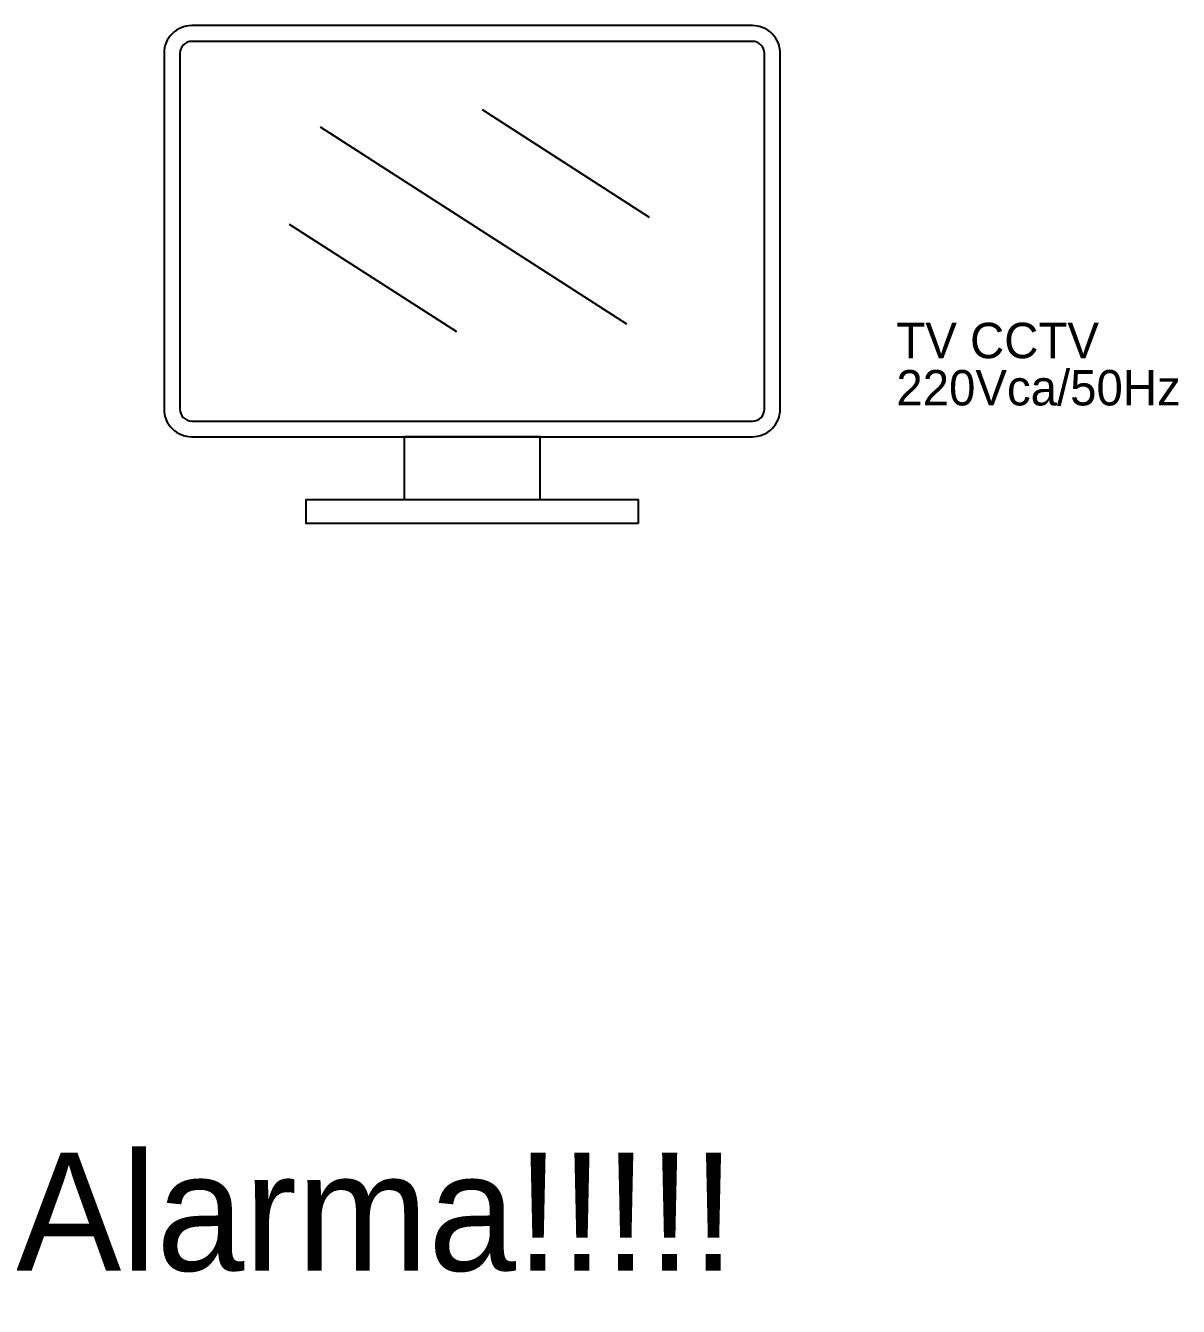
# Model space of a CAD drawing. Header units: millimetres. Extents: x 1086 to 16404, y 1320 to 9021.
# Drawn here: x 10113 to 11090, y 3340 to 4425 of the extents above; entities that cross this region are included whole.
import ezdxf

# ---------------------------------------------------------------- set-up
doc = ezdxf.new("R2010")
doc.units = ezdxf.units.MM
doc.header["$LTSCALE"] = 8
doc.layers.add('STS_Señales Débiles', color=7, linetype='Continuous', true_color=0x265482)

# ---------------------------------------------------------------- blocks, each defined once
blk = doc.blocks.new('PANTALLA')
for p, q in [((291, 259.1), (149.3, 350.3)), ((271.8, 168.7), (12.3, 335.7)), ((127.7, 162.2), (-14, 253.3))]:
    blk.add_line(p, q)
for points in [[(378.2, 421.7), (-96.9, 421.7, 0.414214), (-120.3, 398.3), (-120.3, 96.9, 0.414214), (-96.9, 73.5), (378.2, 73.5, 0.414214), (401.6, 96.9), (401.6, 398.3, 0.414214)], [(378.2, 408.3), (-96.9, 408.3, 0.414214), (-106.9, 398.3), (-106.9, 96.9, 0.414214), (-96.9, 86.8), (378.2, 86.8, 0.414214), (388.3, 96.9), (388.3, 398.3, 0.414214)]]:
    blk.add_lwpolyline(points, format="xyb", close=True)
for points in [[(198.2, 73.5), (83.1, 73.5), (83.1, 20.3), (198.2, 20.3)], [(281.3, 0), (0, 0), (0, 20.3), (281.3, 20.3)]]:
    blk.add_lwpolyline(points, close=True)
for tag, p in [('IDENTIFICACION', (500, 300)), ('MARCA', (500, 260)), ('MODELO', (500, 220)), ('PANTALLA', (500, 180)), ('CONECTIVIDAD', (500, 140)), ('ALIMENTACION', (500, 100))]:
    blk.add_attdef(tag, p, '', height=30)

msp = doc.modelspace()

# ---------------------------------------------------------------- block references
at = {"layer": 'STS_Señales Débiles'}
ref = msp.add_blockref('PANTALLA', (10351, 4002.9), dxfattribs=at)
ref.add_attrib('CONECTIVIDAD', 'TV CCTV', (10851, 4142.9), dxfattribs={"layer": '0', "height": 30})
ref.add_attrib('ALIMENTACION', '220Vca/50Hz', (10851, 4102.9), dxfattribs={"layer": '0', "height": 30})

# ---------------------------------------------------------------- texts
at = {"color": 2, "insert": (8500, 3470), "char_height": 100, "attachment_point": 1}
msp.add_mtext_dynamic_manual_height_columns('NO olvidar de Proyectar la Alarma!!!!!', width=6120, gutter_width=12.5, heights=[0], dxfattribs=at)

doc.saveas('drawing.dxf')
